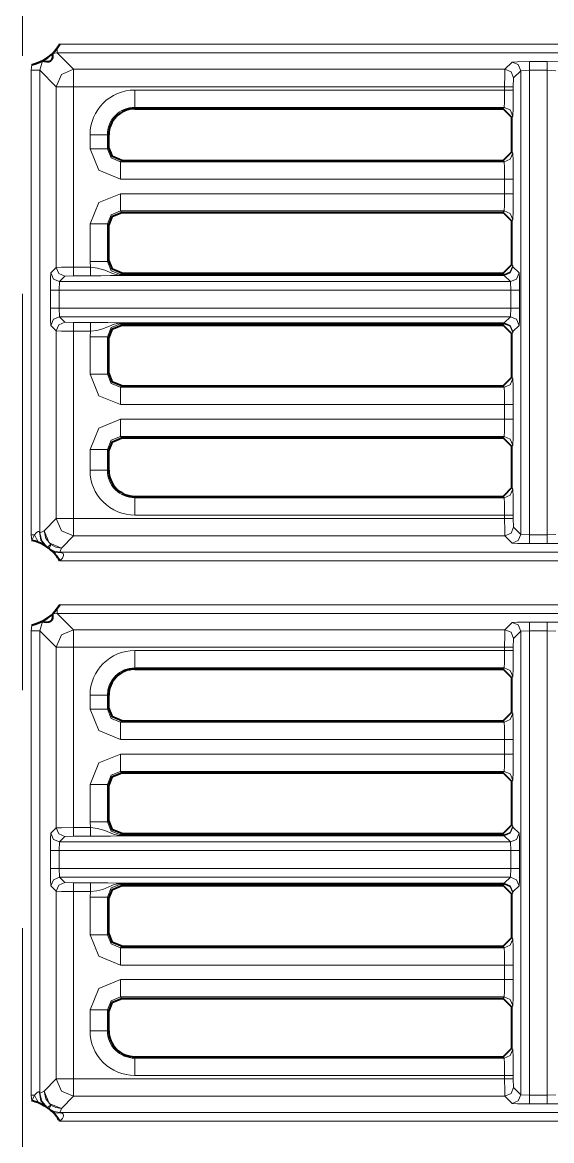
# Model space of a CAD drawing. Header units: millimetres. Extents: x 0 to 2941, y -405 to 1422.
# Drawn here: x 621.6 to 652.1, y 454.8 to 519.2 of the extents above; entities that cross this region are included whole.
import ezdxf

# ---------------------------------------------------------------- set-up
doc = ezdxf.new("R2010")
doc.units = ezdxf.units.MM
doc.layers.add('FINE', color=9, linetype='Continuous')
doc.layers.add('OUTLINE', color=7, linetype='Continuous')

msp = doc.modelspace()

# ---------------------------------------------------------------- linework, layer by layer
at = {"layer": 'FINE', "lineweight": 9}
for p, q in [((621.566, 540.171), (621.566, 517.314)), ((678.304, 517.977), (623.724, 517.977)), ((622.579, 516.478), (622.737, 517.017)), ((623.324, 517.444), (623.579, 517.477)), ((623.579, 517.477), (678.304, 517.477)), ((624.523, 516.534), (623.579, 517.477)), ((649.804, 516.954), (649.384, 516.534)), ((651.829, 516.979), (650.804, 516.979)), ((622.115, 516.801), (622.079, 516.478)), ((622.579, 516.478), (623.523, 515.534)), ((622.579, 489.819), (622.579, 516.478)), ((649.384, 516.534), (624.523, 516.534)), ((649.884, 516.034), (650.304, 516.454)), ((650.304, 516.454), (650.804, 516.479)), ((650.304, 489.727), (650.304, 516.454)), ((650.804, 516.479), (650.804, 489.702)), ((651.829, 489.702), (651.829, 516.479)), ((649.871, 515.534), (649.884, 516.034)), ((623.523, 515.534), (623.523, 505.115)), ((624.523, 515.534), (649.371, 515.534)), ((649.371, 515.338), (628.049, 515.338)), ((649.371, 515.534), (649.371, 515.338)), ((649.871, 515.338), (649.871, 515.534)), ((628.049, 514.34), (649.334, 514.34)), ((628.049, 514.259), (628.049, 514.34)), ((649.334, 514.34), (649.293, 514.259)), ((649.793, 513.758), (649.834, 513.84)), ((625.468, 512.758), (625.468, 511.955)), ((626.467, 512.758), (626.549, 512.758)), ((626.467, 511.955), (626.467, 512.758)), ((626.549, 512.036), (626.467, 511.955)), ((649.834, 511.705), (649.793, 511.787)), ((649.293, 511.287), (649.334, 511.206)), ((627.216, 510.207), (649.371, 510.207)), ((649.371, 510.207), (649.371, 509.367)), ((649.871, 509.367), (649.871, 510.207)), ((649.371, 509.367), (627.216, 509.367)), ((627.216, 508.369), (649.334, 508.369)), ((627.297, 508.287), (627.216, 508.369)), ((649.334, 508.369), (649.293, 508.287)), ((625.468, 507.62), (625.468, 505.455)), ((649.793, 507.787), (649.834, 507.87)), ((625.468, 505.455), (625.499, 505.128)), ((626.549, 505.536), (626.467, 505.455)), ((623.523, 505.115), (623.208, 504.8)), ((627.216, 504.706), (627.297, 504.787)), ((649.334, 504.706), (627.216, 504.706)), ((649.342, 504.674), (627.216, 504.674)), ((649.293, 504.787), (649.334, 504.706)), ((649.334, 504.706), (649.342, 504.674)), ((649.834, 505.205), (649.793, 505.287)), ((649.842, 505.157), (649.834, 505.205)), ((650.199, 504.8), (649.842, 505.157)), ((623.682, 503.8), (623.708, 504.3)), ((623.708, 504.3), (624.023, 504.615)), ((623.708, 504.3), (649.699, 504.3)), ((624.023, 504.615), (624.523, 504.628)), ((624.523, 504.628), (625.499, 504.628)), ((627.216, 504.657), (649.342, 504.657)), ((649.342, 504.657), (649.699, 504.3)), ((649.699, 504.3), (649.725, 503.8)), ((621.566, 503.6), (621.566, 480.743)), ((623.182, 503.8), (623.182, 502.774)), ((649.725, 503.8), (623.682, 503.8)), ((623.682, 502.774), (623.682, 503.8)), ((649.725, 503.8), (649.725, 502.774)), ((650.225, 502.774), (650.225, 503.8)), ((623.682, 502.774), (649.725, 502.774)), ((623.708, 502.275), (623.682, 502.774)), ((649.725, 502.774), (649.699, 502.275)), ((649.699, 502.275), (623.708, 502.275)), ((624.023, 501.959), (623.708, 502.275)), ((649.699, 502.275), (649.342, 501.917)), ((623.208, 501.775), (623.523, 501.46)), ((623.523, 501.46), (623.523, 490.647)), ((624.523, 501.947), (624.023, 501.959)), ((625.499, 501.947), (624.523, 501.947)), ((649.342, 501.917), (627.216, 501.917)), ((627.216, 501.901), (649.342, 501.901)), ((627.297, 501.787), (627.216, 501.869)), ((627.216, 501.869), (649.334, 501.869)), ((649.334, 501.869), (649.293, 501.787)), ((649.342, 501.901), (649.334, 501.869)), ((649.842, 501.418), (650.199, 501.775)), ((624.523, 501.447), (625.499, 501.447)), ((624.523, 490.647), (624.523, 501.447)), ((625.499, 501.447), (625.468, 501.12)), ((625.468, 501.12), (625.468, 498.955)), ((626.467, 501.12), (626.549, 501.038)), ((626.467, 498.955), (626.467, 501.12)), ((649.793, 501.287), (649.834, 501.369)), ((649.834, 501.369), (649.842, 501.418)), ((626.549, 499.036), (626.467, 498.955)), ((627.216, 498.206), (627.297, 498.287)), ((649.834, 498.705), (649.793, 498.787)), ((627.216, 497.207), (649.371, 497.207)), ((649.371, 497.207), (649.371, 496.367)), ((649.871, 496.367), (649.871, 497.207)), ((649.371, 496.367), (627.216, 496.367)), ((627.216, 495.369), (649.334, 495.369)), ((627.297, 495.287), (627.216, 495.369)), ((649.334, 495.369), (649.293, 495.287)), ((625.468, 494.62), (625.468, 493.422)), ((626.467, 494.62), (626.549, 494.538)), ((649.793, 494.787), (649.834, 494.869)), ((649.293, 491.922), (649.334, 491.841)), ((649.834, 492.34), (649.793, 492.422)), ((623.523, 490.647), (622.816, 489.94)), ((649.371, 490.647), (624.523, 490.647)), ((628.049, 490.842), (649.371, 490.842)), ((649.371, 490.842), (649.371, 490.647)), ((649.871, 490.647), (649.871, 490.842)), ((649.884, 490.147), (649.871, 490.647)), ((650.304, 489.727), (649.884, 490.147)), ((623.816, 488.941), (624.523, 489.647)), ((624.523, 489.647), (649.384, 489.647)), ((649.384, 489.647), (649.804, 489.227)), ((650.804, 489.702), (650.304, 489.727)), ((651.829, 489.702), (650.804, 489.702)), ((652.329, 489.727), (651.829, 489.702)), ((678.304, 488.704), (623.736, 488.704)), ((650.804, 489.202), (651.829, 489.202)), ((678.304, 485.677), (623.724, 485.677)), ((622.579, 484.178), (622.737, 484.717)), ((623.324, 485.144), (623.579, 485.177)), ((623.579, 485.177), (678.304, 485.177)), ((624.523, 484.234), (623.579, 485.177)), ((622.115, 484.501), (622.079, 484.178)), ((622.579, 457.519), (622.579, 484.178)), ((622.579, 484.178), (623.523, 483.234)), ((649.384, 484.234), (624.523, 484.234)), ((649.804, 484.654), (649.384, 484.234)), ((649.884, 483.734), (650.304, 484.154)), ((650.304, 484.154), (650.804, 484.179)), ((650.304, 457.427), (650.304, 484.154)), ((651.829, 484.679), (650.804, 484.679)), ((650.804, 484.179), (650.804, 457.402)), ((650.804, 484.179), (651.829, 484.179)), ((651.829, 457.402), (651.829, 484.179)), ((651.829, 484.179), (652.329, 484.154)), ((649.871, 483.234), (649.884, 483.734)), ((623.523, 483.234), (623.523, 472.815)), ((624.523, 483.234), (649.371, 483.234)), ((624.523, 472.828), (624.523, 483.234)), ((649.371, 483.039), (628.049, 483.039)), ((649.371, 483.234), (649.371, 483.039)), ((649.871, 483.039), (649.871, 483.234)), ((628.049, 482.04), (649.334, 482.04)), ((628.049, 481.959), (628.049, 482.04)), ((649.334, 482.04), (649.293, 481.959)), ((649.793, 481.458), (649.834, 481.54)), ((625.468, 480.459), (625.468, 479.655)), ((626.467, 480.459), (626.549, 480.459)), ((626.467, 479.655), (626.467, 480.459)), ((626.549, 479.736), (626.467, 479.655)), ((627.216, 478.906), (627.297, 478.987)), ((649.334, 478.906), (627.216, 478.906)), ((649.293, 478.987), (649.334, 478.906)), ((649.834, 479.405), (649.793, 479.487)), ((627.216, 477.907), (649.371, 477.907)), ((649.371, 477.907), (649.371, 477.067)), ((649.871, 477.067), (649.871, 477.907)), ((649.371, 477.067), (627.216, 477.067)), ((627.297, 475.987), (627.216, 476.069)), ((625.468, 475.32), (625.468, 473.155)), ((626.467, 475.32), (626.549, 475.238)), ((626.467, 473.155), (626.467, 475.32)), ((649.793, 475.487), (649.834, 475.569)), ((625.468, 473.155), (625.499, 472.828)), ((626.549, 473.236), (626.467, 473.155)), ((623.523, 472.815), (623.208, 472.5)), ((625.499, 472.828), (624.523, 472.828)), ((649.293, 472.487), (649.334, 472.406)), ((649.834, 472.905), (649.793, 472.987)), ((649.842, 472.857), (649.834, 472.905)), ((650.199, 472.5), (649.842, 472.857)), ((623.708, 472), (649.699, 472)), ((624.523, 472.328), (625.499, 472.328)), ((649.342, 472.374), (627.216, 472.374)), ((627.216, 472.357), (649.342, 472.357)), ((649.334, 472.406), (649.342, 472.374)), ((649.342, 472.357), (649.699, 472)), ((623.182, 471.5), (623.182, 470.475)), ((623.682, 470.475), (623.682, 471.5)), ((623.682, 470.475), (649.725, 470.475)), ((623.708, 469.975), (623.682, 470.475)), ((649.699, 469.975), (623.708, 469.975)), ((624.023, 469.66), (623.708, 469.975)), ((649.699, 469.975), (649.342, 469.618)), ((649.725, 470.475), (649.699, 469.975)), ((623.208, 469.475), (623.523, 469.159)), ((624.523, 469.647), (624.023, 469.66)), ((625.499, 469.647), (624.523, 469.647)), ((649.342, 469.618), (627.216, 469.618)), ((627.216, 469.601), (649.342, 469.601)), ((627.297, 469.487), (627.216, 469.569)), ((627.216, 469.569), (649.334, 469.569)), ((649.334, 469.569), (649.293, 469.487)), ((649.342, 469.601), (649.334, 469.569)), ((649.842, 469.118), (650.199, 469.475)), ((623.523, 469.159), (623.523, 458.347)), ((624.523, 469.147), (625.499, 469.147)), ((624.523, 458.347), (624.523, 469.147)), ((625.499, 469.147), (625.468, 468.82)), ((625.468, 468.82), (625.468, 466.655)), ((626.467, 468.82), (626.549, 468.738)), ((626.467, 466.655), (626.467, 468.82)), ((649.793, 468.987), (649.834, 469.069)), ((649.834, 469.069), (649.842, 469.118)), ((621.566, 467.028), (621.566, 329.885)), ((626.549, 466.736), (626.467, 466.655)), ((649.834, 466.405), (649.793, 466.487)), ((649.293, 465.987), (649.334, 465.906)), ((627.216, 464.907), (649.371, 464.907)), ((649.371, 464.907), (649.371, 464.067)), ((649.371, 464.067), (627.216, 464.067)), ((627.216, 463.069), (649.334, 463.069)), ((627.297, 462.987), (627.216, 463.069)), ((649.334, 463.069), (649.293, 462.987)), ((625.468, 462.32), (625.468, 461.122)), ((626.467, 462.32), (626.549, 462.238)), ((626.467, 461.122), (626.467, 462.32)), ((649.793, 462.487), (649.834, 462.569)), ((626.549, 461.122), (626.467, 461.122)), ((628.049, 459.541), (628.049, 459.622)), ((649.834, 460.04), (649.793, 460.122)), ((623.523, 458.347), (622.816, 457.64)), ((649.371, 458.347), (624.523, 458.347)), ((628.049, 458.543), (649.371, 458.543)), ((649.371, 458.543), (649.371, 458.347)), ((649.884, 457.847), (649.871, 458.347)), ((650.304, 457.427), (649.884, 457.847)), ((623.816, 456.641), (624.523, 457.347)), ((624.523, 457.347), (649.384, 457.347)), ((649.384, 457.347), (649.804, 456.927)), ((650.804, 457.402), (650.304, 457.427)), ((651.829, 457.402), (650.804, 457.402)), ((652.329, 457.427), (651.829, 457.402)), ((678.304, 456.403), (623.736, 456.403)), ((623.724, 455.904), (678.304, 455.904))]:
    msp.add_line(p, q, dxfattribs=at)
for points in [[(623.579, 517.477), (623.579, 517.556), (623.579, 517.755)], [(650.804, 516.979), (650.106, 516.972), (649.804, 516.954)], [(649.804, 516.954), (650.157, 516.807), (650.304, 516.454)], [(650.804, 516.979), (650.804, 516.828), (650.804, 516.479)], [(651.829, 516.979), (651.829, 516.828), (651.829, 516.479)], [(653.249, 516.534), (652.829, 516.954), (652.527, 516.972), (651.829, 516.979)], [(622.079, 516.478), (622.428, 516.478), (622.579, 516.478)], [(622.079, 516.478), (622.079, 489.703), (622.115, 489.379)], [(624.523, 516.534), (623.816, 516.241), (623.523, 515.534)], [(624.523, 515.534), (624.523, 516.232), (624.523, 516.534)], [(649.384, 516.534), (649.375, 516.232), (649.371, 515.534)], [(649.384, 516.534), (649.737, 516.387), (649.884, 516.034)], [(650.804, 516.479), (651.829, 516.479), (652.329, 516.454)], [(624.523, 515.534), (623.825, 515.534), (623.523, 515.534)], [(625.499, 505.128), (624.523, 505.128), (624.523, 515.534)], [(628.049, 515.338), (628.049, 514.65), (628.049, 514.34)], [(649.371, 515.338), (649.36, 514.65), (649.334, 514.34)], [(649.371, 515.534), (649.72, 515.534), (649.871, 515.534)], [(649.871, 515.338), (649.72, 515.338), (649.371, 515.338)], [(649.834, 513.84), (649.86, 514.306), (649.871, 515.338)], [(649.834, 513.84), (649.687, 514.193), (649.334, 514.34)], [(625.468, 512.758), (626.157, 512.758), (626.467, 512.758)], [(625.468, 511.955), (626.157, 511.955), (626.467, 511.955)], [(625.468, 511.955), (625.98, 510.719), (627.216, 510.207)], [(627.216, 511.206), (626.685, 511.424), (626.467, 511.955)], [(649.334, 511.206), (627.216, 511.206), (627.297, 511.287)], [(627.216, 510.207), (627.216, 510.896), (627.216, 511.206)], [(649.834, 511.705), (649.687, 511.352), (649.334, 511.206)], [(649.334, 511.206), (649.36, 510.896), (649.371, 510.207)], [(649.871, 510.207), (649.86, 511.24), (649.834, 511.705)], [(649.871, 510.207), (649.72, 510.207), (649.371, 510.207)], [(627.216, 509.367), (625.98, 508.856), (625.468, 507.62)], [(627.216, 509.367), (627.216, 508.679), (627.216, 508.369)], [(649.371, 509.367), (649.36, 508.679), (649.334, 508.369)], [(649.871, 509.367), (649.72, 509.367), (649.371, 509.367)], [(649.834, 507.87), (649.86, 508.335), (649.871, 509.367)], [(626.467, 507.62), (626.685, 508.151), (627.216, 508.369)], [(649.834, 507.87), (649.687, 508.222), (649.334, 508.369)], [(625.468, 507.62), (626.157, 507.62), (626.467, 507.62)], [(626.467, 505.455), (626.467, 507.62), (626.549, 507.538)], [(625.468, 505.455), (626.157, 505.455), (626.467, 505.455)], [(627.216, 504.706), (626.685, 504.924), (626.467, 505.455)], [(623.208, 504.8), (623.19, 504.498), (623.182, 503.8)], [(623.708, 504.3), (623.354, 504.447), (623.208, 504.8)], [(624.523, 505.128), (623.825, 505.124), (623.523, 505.115)], [(624.023, 504.615), (623.67, 504.762), (623.523, 505.115)], [(624.523, 504.628), (624.523, 504.779), (624.523, 505.128)], [(625.499, 504.628), (625.499, 504.779), (625.499, 505.128)], [(627.216, 504.674), (627.146, 504.676), (627.059, 504.685), (626.82, 504.745), (626.32, 504.967), (625.906, 505.078), (625.499, 505.128)], [(627.216, 504.706), (627.216, 504.695), (627.216, 504.674)], [(627.216, 504.657), (627.216, 504.662), (627.216, 504.674)], [(649.334, 504.706), (649.687, 504.853), (649.834, 505.205)], [(649.342, 504.674), (649.694, 504.817), (649.842, 505.157)], [(649.342, 504.657), (649.695, 504.804), (649.842, 505.157)], [(649.342, 504.674), (649.342, 504.662), (649.342, 504.657)], [(649.699, 504.3), (650.052, 504.447), (650.199, 504.8)], [(650.225, 503.8), (650.217, 504.498), (650.199, 504.8)], [(625.499, 504.628), (626.091, 504.631), (626.639, 504.641), (627.047, 504.653), (627.155, 504.657), (627.189, 504.657), (627.216, 504.657)], [(623.682, 503.8), (623.333, 503.8), (623.182, 503.8)], [(649.725, 503.8), (650.074, 503.8), (650.225, 503.8)], [(623.682, 502.774), (623.333, 502.774), (623.182, 502.774)], [(623.182, 502.774), (623.19, 502.077), (623.208, 501.775)], [(649.725, 502.774), (650.074, 502.774), (650.225, 502.774)], [(650.199, 501.775), (650.217, 502.077), (650.225, 502.774)], [(623.708, 502.275), (623.354, 502.128), (623.208, 501.775)], [(649.699, 502.275), (650.052, 502.128), (650.199, 501.775)], [(624.023, 501.959), (623.67, 501.813), (623.523, 501.46)], [(623.523, 501.46), (623.825, 501.451), (624.523, 501.447)], [(624.523, 501.947), (624.523, 501.796), (624.523, 501.447)], [(625.468, 501.12), (626.157, 501.12), (626.467, 501.12), (626.685, 501.651), (627.216, 501.869)], [(625.499, 501.947), (625.499, 501.796), (625.499, 501.447)], [(627.216, 501.917), (627.203, 501.917), (627.176, 501.918), (627.117, 501.919), (627.068, 501.921), (626.994, 501.923), (626.5, 501.937), (626.029, 501.944), (625.499, 501.947)], [(625.499, 501.447), (625.863, 501.49), (626.206, 501.568), (626.724, 501.793), (626.861, 501.844), (626.968, 501.873), (627.113, 501.896), (627.183, 501.9), (627.216, 501.901)], [(627.216, 501.917), (627.216, 501.913), (627.216, 501.901)], [(627.216, 501.901), (627.216, 501.88), (627.216, 501.869)], [(649.334, 501.869), (649.687, 501.722), (649.834, 501.369)], [(649.342, 501.917), (649.695, 501.771), (649.842, 501.418)], [(649.342, 501.917), (649.342, 501.913), (649.342, 501.901)], [(649.342, 501.901), (649.694, 501.758), (649.842, 501.418)], [(625.468, 498.955), (626.157, 498.955), (626.467, 498.955)], [(625.468, 498.955), (625.98, 497.719), (627.216, 497.207)], [(627.216, 498.206), (626.685, 498.424), (626.467, 498.955)], [(649.293, 498.287), (649.334, 498.206), (627.216, 498.206)], [(649.334, 498.206), (649.687, 498.353), (649.834, 498.705)], [(649.871, 497.207), (649.86, 498.24), (649.834, 498.705)], [(627.216, 498.206), (627.216, 497.896), (627.216, 497.207)], [(649.334, 498.206), (649.36, 497.896), (649.371, 497.207)], [(649.371, 497.207), (649.72, 497.207), (649.871, 497.207)], [(627.216, 496.367), (625.98, 495.856), (625.468, 494.62)], [(627.216, 495.369), (627.216, 495.679), (627.216, 496.367)], [(649.371, 496.367), (649.36, 495.679), (649.334, 495.369)], [(649.871, 496.367), (649.72, 496.367), (649.371, 496.367)], [(649.834, 494.869), (649.86, 495.335), (649.871, 496.367)], [(626.467, 494.62), (626.685, 495.151), (627.216, 495.369)], [(649.834, 494.869), (649.687, 495.222), (649.334, 495.369)], [(626.467, 494.62), (626.157, 494.62), (625.468, 494.62)], [(626.549, 493.422), (626.467, 493.422), (626.467, 494.62)], [(625.468, 493.422), (626.157, 493.422), (626.467, 493.422)], [(649.334, 491.841), (628.049, 491.841), (628.049, 491.922)], [(628.049, 490.842), (628.049, 491.531), (628.049, 491.841)], [(649.334, 491.841), (649.687, 491.988), (649.834, 492.34)], [(649.334, 491.841), (649.36, 491.531), (649.371, 490.842)], [(649.871, 490.842), (649.86, 491.875), (649.834, 492.34)], [(623.523, 490.647), (623.816, 489.94), (624.523, 489.647)], [(624.523, 490.647), (623.825, 490.647), (623.523, 490.647)], [(624.523, 489.647), (624.523, 489.949), (624.523, 490.647)], [(649.371, 490.842), (649.72, 490.842), (649.871, 490.842)], [(649.871, 490.647), (649.72, 490.647), (649.371, 490.647)], [(649.371, 490.647), (649.375, 489.949), (649.384, 489.647)], [(622.548, 489.868), (622.52, 489.895), (622.482, 489.897), (622.444, 489.88), (622.365, 489.812), (622.275, 489.703)], [(622.936, 489.032), (622.633, 489.389), (622.548, 489.868)], [(622.579, 489.819), (622.572, 489.827), (622.548, 489.868)], [(622.816, 489.94), (622.625, 489.843), (622.579, 489.819)], [(623.816, 488.941), (623.5, 488.992), (623.216, 489.141), (622.922, 489.493), (622.816, 489.94)], [(623.816, 488.941), (623.109, 489.234), (622.816, 489.94)], [(649.884, 490.147), (649.737, 489.794), (649.384, 489.647)], [(622.079, 489.703), (622.179, 489.703), (622.275, 489.703)], [(622.275, 489.703), (622.118, 489.387), (622.115, 489.379)], [(622.49, 489.264), (622.373, 489.476), (622.275, 489.703)], [(623.006, 489), (622.693, 489.357), (622.579, 489.819)], [(650.304, 489.727), (650.157, 489.374), (649.804, 489.227)], [(649.804, 489.227), (650.106, 489.209), (650.804, 489.202)], [(650.804, 489.702), (650.804, 489.353), (650.804, 489.202)], [(651.829, 489.702), (651.829, 489.353), (651.829, 489.202)], [(651.829, 489.202), (652.527, 489.209), (652.829, 489.227)], [(622.936, 489.032), (622.99, 489.004), (623.006, 489)], [(623.006, 489), (623.052, 489.031), (623.216, 489.141)], [(623.216, 489.141), (623.195, 489.091), (623.118, 488.917)], [(623.118, 488.917), (623.158, 488.872), (623.185, 488.846)], [(623.736, 488.704), (623.409, 488.758), (623.118, 488.917)], [(623.831, 488.672), (623.483, 488.693), (623.185, 488.846)], [(623.724, 488.204), (623.733, 488.212), (623.872, 488.366), (623.922, 488.445), (623.946, 488.515), (623.947, 488.569), (623.923, 488.618), (623.89, 488.646), (623.831, 488.672)], [(623.736, 488.704), (623.798, 488.887), (623.816, 488.941)], [(623.831, 488.672), (623.794, 488.684), (623.757, 488.695), (623.738, 488.702), (623.736, 488.704)], [(623.724, 488.204), (678.304, 488.204), (679.031, 488.391)], [(623.579, 485.177), (623.579, 485.256), (623.579, 485.455)], [(622.079, 484.178), (622.428, 484.178), (622.579, 484.178)], [(622.079, 484.178), (622.079, 457.403), (622.115, 457.08)], [(624.523, 484.234), (623.816, 483.941), (623.523, 483.234)], [(624.523, 483.234), (624.523, 483.932), (624.523, 484.234)], [(649.384, 484.234), (649.375, 483.932), (649.371, 483.234)], [(649.384, 484.234), (649.737, 484.087), (649.884, 483.734)], [(650.804, 484.679), (650.106, 484.672), (649.804, 484.654)], [(649.804, 484.654), (650.157, 484.507), (650.304, 484.154)], [(650.804, 484.679), (650.804, 484.528), (650.804, 484.179)], [(651.829, 484.679), (651.829, 484.528), (651.829, 484.179)], [(652.829, 484.654), (652.527, 484.672), (651.829, 484.679)], [(624.523, 483.234), (623.825, 483.234), (623.523, 483.234)], [(628.049, 482.04), (628.049, 482.35), (628.049, 483.039)], [(649.371, 483.039), (649.36, 482.35), (649.334, 482.04)], [(649.371, 483.234), (649.72, 483.234), (649.871, 483.234)], [(649.871, 483.039), (649.72, 483.039), (649.371, 483.039)], [(649.834, 481.54), (649.86, 482.006), (649.871, 483.039)], [(649.834, 481.54), (649.687, 481.893), (649.334, 482.04)], [(625.468, 480.459), (626.157, 480.459), (626.467, 480.459)], [(625.468, 479.655), (626.157, 479.655), (626.467, 479.655)], [(625.468, 479.655), (625.98, 478.419), (627.216, 477.907)], [(627.216, 478.906), (626.685, 479.124), (626.467, 479.655)], [(627.216, 477.907), (627.216, 478.596), (627.216, 478.906)], [(649.334, 478.906), (649.687, 479.052), (649.834, 479.405)], [(649.334, 478.906), (649.36, 478.596), (649.371, 477.907)], [(649.871, 477.907), (649.86, 478.94), (649.834, 479.405)], [(649.871, 477.907), (649.72, 477.907), (649.371, 477.907)], [(627.216, 477.067), (625.98, 476.556), (625.468, 475.32)], [(627.216, 477.067), (627.216, 476.379), (627.216, 476.069)], [(649.371, 477.067), (649.36, 476.379), (649.334, 476.069)], [(649.871, 477.067), (649.72, 477.067), (649.371, 477.067)], [(649.834, 475.569), (649.86, 476.035), (649.871, 477.067)], [(626.467, 475.32), (626.685, 475.851), (627.216, 476.069)], [(627.216, 476.069), (649.334, 476.069), (649.293, 475.987)], [(649.834, 475.569), (649.687, 475.922), (649.334, 476.069)], [(625.468, 475.32), (626.157, 475.32), (626.467, 475.32)], [(625.468, 473.155), (626.157, 473.155), (626.467, 473.155)], [(627.216, 472.406), (626.685, 472.624), (626.467, 473.155)], [(623.208, 472.5), (623.19, 472.198), (623.182, 471.5)], [(623.208, 472.5), (623.354, 472.147), (623.708, 472)], [(624.523, 472.828), (623.825, 472.824), (623.523, 472.815)], [(623.523, 472.815), (623.67, 472.462), (624.023, 472.316)], [(624.523, 472.828), (624.523, 472.479), (624.523, 472.328)], [(625.499, 472.828), (625.499, 472.479), (625.499, 472.328)], [(627.216, 472.374), (627.146, 472.376), (627.059, 472.385), (626.82, 472.445), (626.32, 472.667), (625.906, 472.778), (625.499, 472.828)], [(649.334, 472.406), (627.216, 472.406), (627.297, 472.487)], [(649.334, 472.406), (649.687, 472.553), (649.834, 472.905)], [(649.342, 472.374), (649.694, 472.517), (649.842, 472.857)], [(649.342, 472.357), (649.695, 472.504), (649.842, 472.857)], [(649.699, 472), (650.052, 472.147), (650.199, 472.5)], [(650.225, 470.475), (650.225, 471.5), (650.217, 472.198), (650.199, 472.5)], [(649.725, 471.5), (623.682, 471.5), (623.708, 472)], [(623.708, 472), (624.023, 472.316), (624.523, 472.328)], [(625.499, 472.328), (626.091, 472.331), (626.639, 472.341), (627.047, 472.353), (627.155, 472.357), (627.189, 472.357), (627.216, 472.357)], [(627.216, 472.406), (627.216, 472.395), (627.216, 472.374)], [(627.216, 472.374), (627.216, 472.362), (627.216, 472.357)], [(649.342, 472.374), (649.342, 472.362), (649.342, 472.357)], [(649.699, 472), (649.725, 471.5), (649.725, 470.475)], [(623.182, 471.5), (623.333, 471.5), (623.682, 471.5)], [(649.725, 471.5), (650.074, 471.5), (650.225, 471.5)], [(623.682, 470.475), (623.333, 470.475), (623.182, 470.475)], [(623.182, 470.475), (623.19, 469.777), (623.208, 469.475)], [(623.708, 469.975), (623.354, 469.828), (623.208, 469.475)], [(650.199, 469.475), (650.052, 469.828), (649.699, 469.975)], [(650.225, 470.475), (650.074, 470.475), (649.725, 470.475)], [(650.199, 469.475), (650.217, 469.777), (650.225, 470.475)], [(624.023, 469.66), (623.67, 469.513), (623.523, 469.159)], [(624.523, 469.647), (624.523, 469.496), (624.523, 469.147)], [(625.468, 468.82), (626.157, 468.82), (626.467, 468.82), (626.685, 469.351), (627.216, 469.569)], [(625.499, 469.647), (625.499, 469.496), (625.499, 469.147)], [(627.216, 469.618), (627.203, 469.618), (627.176, 469.618), (627.117, 469.619), (627.068, 469.621), (626.994, 469.623), (626.5, 469.637), (626.029, 469.644), (625.499, 469.647)], [(625.499, 469.147), (625.863, 469.19), (626.206, 469.268), (626.724, 469.492), (626.861, 469.543), (626.968, 469.573), (627.113, 469.596), (627.183, 469.6), (627.216, 469.601)], [(627.216, 469.618), (627.216, 469.613), (627.216, 469.601)], [(627.216, 469.601), (627.216, 469.579), (627.216, 469.569)], [(649.834, 469.069), (649.687, 469.422), (649.334, 469.569)], [(649.842, 469.118), (649.695, 469.471), (649.342, 469.618)], [(649.342, 469.618), (649.342, 469.613), (649.342, 469.601)], [(649.842, 469.118), (649.694, 469.458), (649.342, 469.601)], [(623.523, 469.159), (623.825, 469.151), (624.523, 469.147)], [(625.468, 466.655), (626.157, 466.655), (626.467, 466.655)], [(625.468, 466.655), (625.98, 465.419), (627.216, 464.907)], [(627.216, 465.906), (626.685, 466.124), (626.467, 466.655)], [(649.334, 465.906), (649.687, 466.053), (649.834, 466.405)], [(649.871, 464.067), (649.871, 464.907), (649.86, 465.94), (649.834, 466.405)], [(649.334, 465.906), (627.216, 465.906), (627.297, 465.987)], [(627.216, 465.906), (627.216, 465.596), (627.216, 464.907)], [(649.334, 465.906), (649.36, 465.596), (649.371, 464.907)], [(649.371, 464.907), (649.72, 464.907), (649.871, 464.907)], [(627.216, 464.067), (625.98, 463.556), (625.468, 462.32)], [(627.216, 463.069), (627.216, 463.379), (627.216, 464.067)], [(649.371, 464.067), (649.36, 463.379), (649.334, 463.069)], [(649.371, 464.067), (649.72, 464.067), (649.871, 464.067)], [(649.834, 462.569), (649.86, 463.035), (649.871, 464.067)], [(626.467, 462.32), (626.685, 462.851), (627.216, 463.069)], [(649.334, 463.069), (649.687, 462.922), (649.834, 462.569)], [(626.467, 462.32), (626.157, 462.32), (625.468, 462.32)], [(626.467, 461.122), (626.157, 461.122), (625.468, 461.122)], [(649.293, 459.622), (649.334, 459.541), (628.049, 459.541)], [(649.334, 459.541), (649.687, 459.688), (649.834, 460.04)], [(649.871, 458.347), (649.871, 458.543), (649.86, 459.575), (649.834, 460.04)], [(628.049, 459.541), (628.049, 459.231), (628.049, 458.543)], [(649.334, 459.541), (649.36, 459.231), (649.371, 458.543)], [(623.523, 458.347), (623.816, 457.64), (624.523, 457.347)], [(624.523, 458.347), (623.825, 458.347), (623.523, 458.347)], [(624.523, 457.347), (624.523, 457.649), (624.523, 458.347)], [(649.371, 458.543), (649.72, 458.543), (649.871, 458.543)], [(649.371, 458.347), (649.72, 458.347), (649.871, 458.347)], [(649.371, 458.347), (649.375, 457.649), (649.384, 457.347)], [(622.816, 457.64), (622.625, 457.543), (622.579, 457.519)], [(623.816, 456.641), (623.5, 456.692), (623.216, 456.84), (622.922, 457.193), (622.816, 457.64)], [(623.816, 456.641), (623.109, 456.934), (622.816, 457.64)], [(649.384, 457.347), (649.737, 457.494), (649.884, 457.847)], [(622.079, 457.403), (622.179, 457.403), (622.275, 457.403)], [(622.275, 457.403), (622.118, 457.087), (622.115, 457.08)], [(622.548, 457.568), (622.52, 457.595), (622.482, 457.597), (622.444, 457.58), (622.365, 457.512), (622.275, 457.403)], [(622.49, 456.963), (622.373, 457.176), (622.275, 457.403)], [(622.936, 456.732), (622.633, 457.089), (622.548, 457.568)], [(622.579, 457.519), (622.572, 457.527), (622.548, 457.568)], [(623.006, 456.7), (622.693, 457.057), (622.579, 457.519)], [(649.804, 456.927), (650.157, 457.074), (650.304, 457.427)], [(650.804, 456.902), (650.804, 457.053), (650.804, 457.402)], [(651.829, 456.902), (651.829, 457.053), (651.829, 457.402)], [(622.936, 456.732), (622.99, 456.704), (623.006, 456.7)], [(623.006, 456.7), (623.052, 456.731), (623.216, 456.84)], [(623.216, 456.84), (623.195, 456.791), (623.118, 456.617)], [(623.118, 456.617), (623.158, 456.572), (623.185, 456.546)], [(623.736, 456.403), (623.409, 456.458), (623.118, 456.617)], [(623.831, 456.372), (623.483, 456.393), (623.185, 456.546)], [(623.724, 455.904), (623.733, 455.912), (623.872, 456.066), (623.922, 456.145), (623.946, 456.215), (623.947, 456.269), (623.923, 456.318), (623.89, 456.346), (623.831, 456.372)], [(623.736, 456.403), (623.798, 456.587), (623.816, 456.641)], [(623.831, 456.372), (623.794, 456.384), (623.757, 456.395), (623.738, 456.402), (623.736, 456.403)], [(649.804, 456.927), (650.106, 456.909), (650.804, 456.902)], [(650.804, 456.902), (651.829, 456.902), (652.527, 456.909), (652.829, 456.927)]]:
    msp.add_lwpolyline(points, dxfattribs=at)
for points in [[(628.049, 515.338, 0.414184), (625.468, 512.758)], [(628.049, 514.34, 0.414214), (626.467, 512.758)], [(625.468, 493.422, 0.414243), (628.049, 490.842)], [(626.467, 493.422, 0.414277), (628.049, 491.841)], [(628.049, 483.038, 0.414184), (625.468, 480.459)], [(628.049, 482.04, 0.414182), (626.467, 480.459)], [(625.468, 461.122, 0.414223), (628.049, 458.542)], [(626.467, 461.122, 0.414214), (628.049, 459.541)]]:
    msp.add_lwpolyline(points, format="xyb", dxfattribs=at)
at = {"layer": 'OUTLINE', "lineweight": 40}
for p, q in [((623.724, 517.977), (623.579, 517.755)), ((628.049, 514.259), (649.293, 514.259)), ((649.293, 514.259), (649.793, 513.758)), ((649.793, 511.787), (649.793, 513.758)), ((626.549, 512.036), (626.549, 512.758)), ((649.793, 511.787), (649.293, 511.287)), ((627.297, 511.287), (649.293, 511.287)), ((627.297, 508.287), (649.293, 508.287)), ((649.293, 508.287), (649.793, 507.787)), ((626.549, 505.536), (626.549, 507.538)), ((649.793, 505.287), (649.793, 507.787)), ((627.297, 504.787), (649.293, 504.787)), ((649.793, 505.287), (649.293, 504.787)), ((627.297, 501.787), (649.293, 501.787)), ((649.293, 501.787), (649.793, 501.287)), ((626.549, 499.036), (626.549, 501.038)), ((649.793, 498.787), (649.793, 501.287)), ((627.297, 498.287), (649.293, 498.287)), ((649.793, 498.787), (649.293, 498.287)), ((627.297, 495.287), (649.293, 495.287)), ((649.293, 495.287), (649.793, 494.787)), ((626.549, 493.422), (626.549, 494.538)), ((649.793, 492.422), (649.793, 494.787)), ((628.049, 491.922), (649.293, 491.922)), ((649.793, 492.422), (649.293, 491.922)), ((623.724, 485.677), (623.579, 485.455)), ((649.793, 479.487), (649.793, 481.458)), ((626.549, 479.736), (626.549, 480.459)), ((627.297, 478.987), (649.293, 478.987)), ((649.793, 479.487), (649.293, 478.987)), ((649.793, 472.987), (649.793, 475.487)), ((627.297, 472.487), (649.293, 472.487)), ((649.793, 472.987), (649.293, 472.487)), ((627.297, 469.487), (649.293, 469.487)), ((649.293, 469.487), (649.793, 468.987)), ((649.793, 466.487), (649.793, 468.987)), ((649.793, 466.487), (649.293, 465.987)), ((627.297, 465.987), (649.293, 465.987)), ((627.297, 462.987), (649.293, 462.987)), ((649.293, 462.987), (649.793, 462.487)), ((626.549, 461.122), (626.549, 462.238)), ((649.793, 460.122), (649.793, 462.487)), ((628.049, 459.622), (649.293, 459.622)), ((649.793, 460.122), (649.293, 459.622))]:
    msp.add_line(p, q, dxfattribs=at)
for points in [[(622.115, 516.801, 0.207904), (623.724, 517.977)], [(628.049, 514.258, 0.414214), (626.549, 512.758)], [(626.549, 493.422, 0.414214), (628.049, 491.922)], [(622.49, 489.264, 0.039794), (622.115, 489.379)], [(623.185, 488.846, 0.030738), (622.936, 489.032, 0.050648), (622.49, 489.264)], [(623.724, 488.204, 0.084483), (623.185, 488.846)], [(622.115, 484.501, 0.207995), (623.724, 485.677)], [(628.049, 481.959, 0.414214), (626.549, 480.459)], [(626.549, 461.122, 0.414214), (628.049, 459.622)], [(623.185, 456.546, 0.030927), (622.936, 456.732, 0.050218), (622.49, 456.964, 0.039183), (622.115, 457.08)], [(623.724, 455.904, 0.08455), (623.185, 456.546)]]:
    msp.add_lwpolyline(points, format="xyb", dxfattribs=at)
for points in [[(623.579, 517.755), (623.445, 517.584), (623.366, 517.493), (623.333, 517.456), (623.324, 517.444)], [(622.737, 517.017), (622.718, 517.01), (622.653, 516.981), (622.487, 516.912), (622.269, 516.84), (622.115, 516.801)], [(622.737, 517.017), (622.811, 516.998), (622.981, 516.976), (623.092, 516.986), (623.187, 517.021), (623.202, 517.03), (623.209, 517.035), (623.212, 517.037), (623.214, 517.039), (623.217, 517.04), (623.219, 517.042), (623.221, 517.044), (623.225, 517.047), (623.234, 517.055), (623.252, 517.072), (623.282, 517.112), (623.321, 517.209), (623.324, 517.444)], [(627.297, 511.287), (626.768, 511.507), (626.549, 512.036)], [(626.549, 507.538), (626.768, 508.068), (627.297, 508.287)], [(627.297, 504.787), (626.768, 505.007), (626.549, 505.536)], [(626.549, 501.038), (626.768, 501.568), (627.297, 501.787)], [(627.297, 498.287), (626.768, 498.507), (626.549, 499.036)], [(626.549, 494.538), (626.768, 495.068), (627.297, 495.287)], [(623.579, 485.455), (623.445, 485.283), (623.366, 485.193), (623.333, 485.156), (623.324, 485.144)], [(622.737, 484.717), (622.718, 484.71), (622.653, 484.681), (622.487, 484.613), (622.269, 484.54), (622.115, 484.501)], [(622.737, 484.717), (622.811, 484.698), (622.981, 484.676), (623.092, 484.686), (623.187, 484.721), (623.202, 484.73), (623.209, 484.735), (623.212, 484.737), (623.214, 484.739), (623.217, 484.74), (623.219, 484.742), (623.221, 484.744), (623.225, 484.747), (623.234, 484.755), (623.252, 484.772), (623.282, 484.812), (623.321, 484.909), (623.324, 485.144)], [(628.049, 481.959), (649.293, 481.959), (649.793, 481.458)], [(627.297, 478.987), (626.768, 479.207), (626.549, 479.736)], [(626.549, 473.236), (626.549, 475.238), (626.768, 475.768), (627.297, 475.987)], [(627.297, 475.987), (649.293, 475.987), (649.793, 475.487)], [(627.297, 472.487), (626.768, 472.707), (626.549, 473.236)], [(626.549, 466.736), (626.549, 468.738), (626.768, 469.268), (627.297, 469.487)], [(627.297, 465.987), (626.768, 466.207), (626.549, 466.736)], [(626.549, 462.238), (626.768, 462.768), (627.297, 462.987)]]:
    msp.add_lwpolyline(points, dxfattribs=at)

doc.saveas('drawing.dxf')
